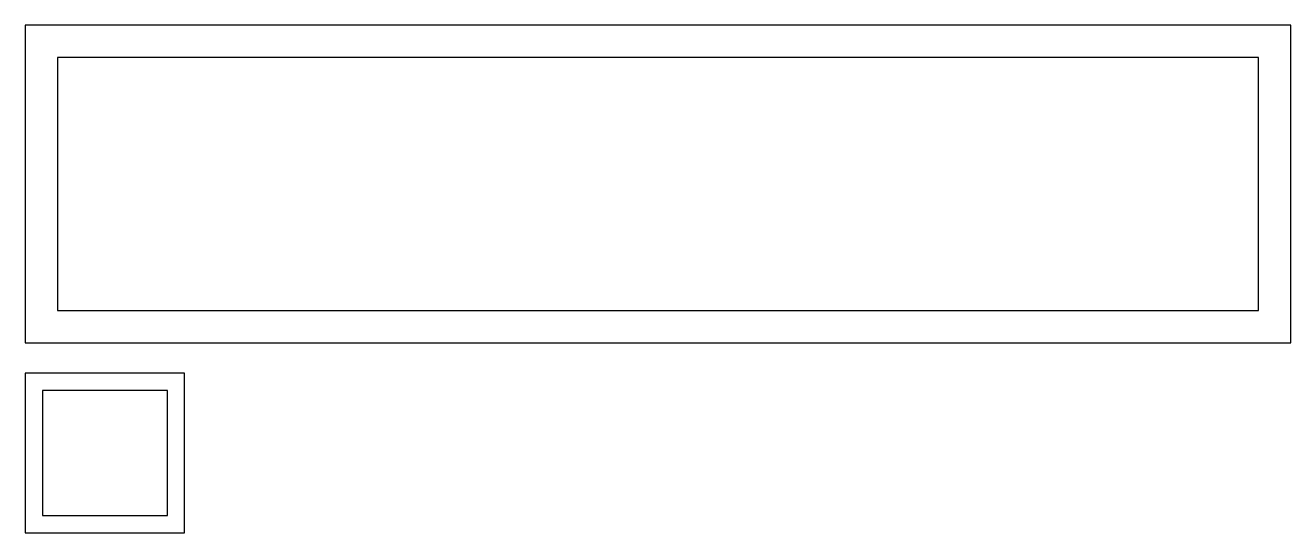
# Model space of a CAD drawing. Header units: millimetres. Extents: x 0 to 200, y 0 to 80.
import ezdxf

# ---------------------------------------------------------------- set-up
doc = ezdxf.new("R2010")
doc.units = ezdxf.units.MM
doc.layers.get('0').update_dxf_attribs({"linetype": 'CONTINUOUS', "true_color": 0x000000})

msp = doc.modelspace()

# ---------------------------------------------------------------- linework, layer by layer
for p, q in [((200.1, 80.1), (-0.1, 80.1)), ((-0.1, 80.1), (-0.1, 29.9)), ((200.1, 29.9), (200.1, 80.1)), ((195, 75), (5, 75)), ((5, 75), (5, 35)), ((195, 35), (195, 75)), ((5, 35), (195, 35)), ((-0.1, 29.9), (200.1, 29.9)), ((25.1, 25.1), (-0.1, 25.1)), ((-0.1, 25.1), (-0.1, -0.1)), ((25.1, -0.1), (25.1, 25.1)), ((22.4, 22.4), (2.6, 22.4)), ((2.6, 22.4), (2.6, 2.6)), ((22.4, 2.6), (22.4, 22.4)), ((2.6, 2.6), (22.4, 2.6)), ((-0.1, -0.1), (25.1, -0.1))]:
    msp.add_line(p, q)

doc.saveas('drawing.dxf')
